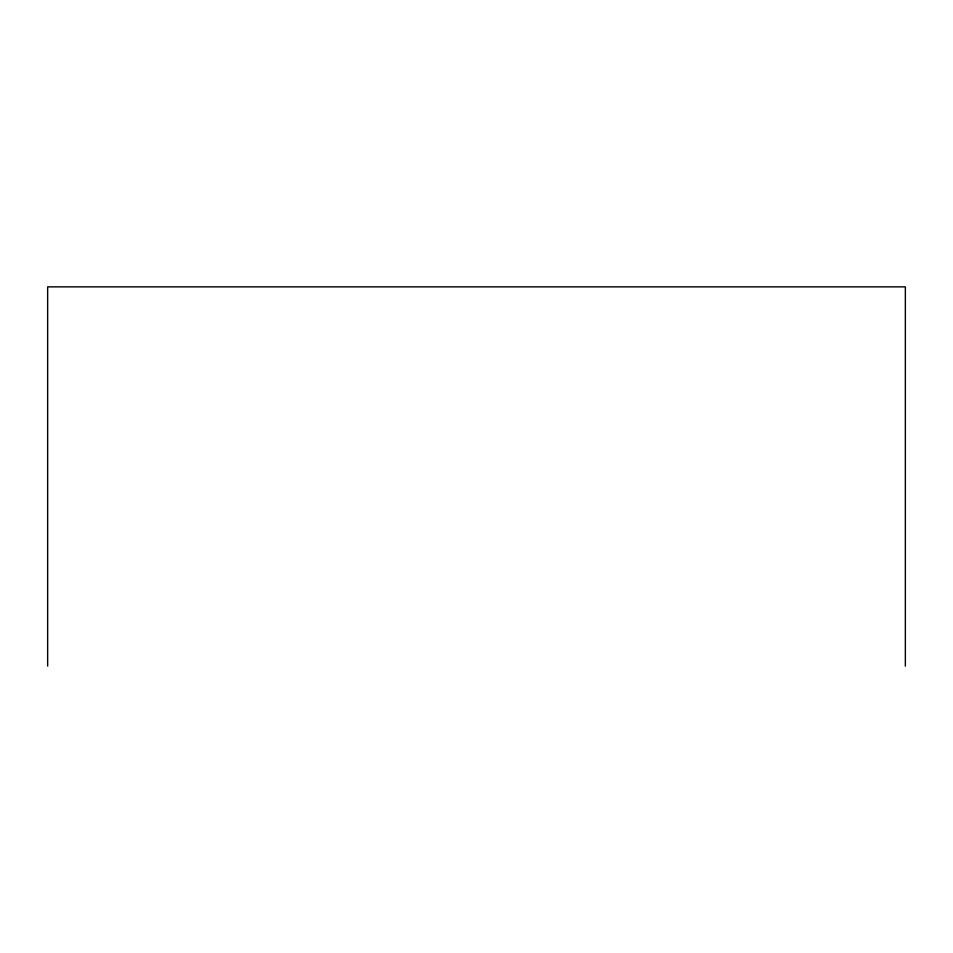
<?xml version="1.0" encoding="UTF-8"?>
<svg xmlns="http://www.w3.org/2000/svg" width="953" height="953" viewBox="0 0 953 953"><rect width="100%" height="100%" fill="white"/><g stroke="black" fill="none" stroke-linecap="round" stroke-linejoin="round"><path stroke-width="1.43" d="M905.35 666.135L905.35 286.865L47.65 286.865L47.65 666.135"/></g></svg>
